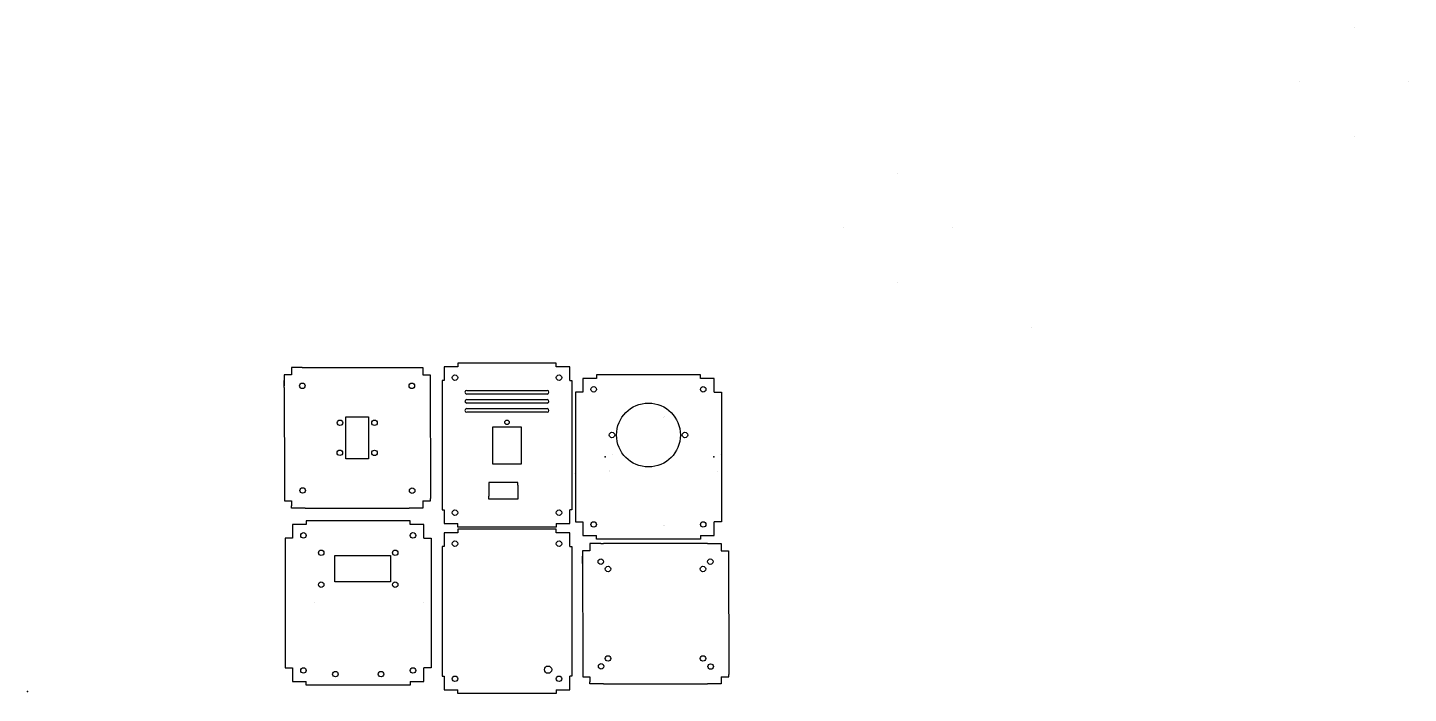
# Model space of a CAD drawing. Header units: millimetres. Extents: x 0 to 756, y -1 to 364.
import ezdxf

# ---------------------------------------------------------------- set-up
doc = ezdxf.new("R2010")
doc.units = ezdxf.units.MM
doc.header["$MEASUREMENT"] = 0
doc.layers.add('V2 Mini-Clock-Case v9_0', color=7, linetype='Continuous')

msp = doc.modelspace()

# ---------------------------------------------------------------- linework, layer by layer
at = {"layer": 'V2 Mini-Clock-Case v9_0'}
for p, q in [((726.61, 363.78), (726.61, 363.78)), ((696.86, 334.03), (696.86, 334.03)), ((756.36, 334.03), (756.36, 334.03)), ((726.61, 304.28), (726.61, 304.28)), ((476.61, 283.78), (476.61, 283.78)), ((446.86, 254.03), (446.86, 254.03)), ((506.36, 254.03), (506.36, 254.03)), ((476.61, 224.28), (476.61, 224.28)), ((549.83, 199.52), (549.83, 199.52)), ((150.46, 177.51), (144.46, 177.51)), ((144.46, 177.51), (144.46, 173.51)), ((150.46, 177.51), (151.22, 177.51)), ((151.22, 177.51), (151.96, 177.51)), ((151.96, 177.51), (208.92, 177.51)), ((151.96, 177.51), (151.96, 177.51)), ((208.92, 177.51), (208.92, 177.51)), ((208.92, 177.51), (210.46, 177.51)), ((210.46, 177.51), (216.42, 177.51)), ((216.42, 177.51), (216.44, 173.51)), ((228.09, 178), (228.09, 170.5)), ((235.59, 178), (228.09, 178)), ((289.59, 180), (235.59, 180)), ((235.59, 180), (235.59, 178)), ((289.59, 178), (289.59, 180)), ((297.09, 178), (289.59, 178)), ((297.09, 170.5), (297.09, 178)), ((140.46, 173.51), (140.46, 167.51)), ((144.46, 173.51), (140.46, 173.51)), ((140.46, 166.51), (140.46, 170.51)), ((140.46, 166.51), (140.46, 170.51)), ((140.46, 166.51), (140.65, 111.96)), ((216.44, 173.51), (220.44, 173.52)), ((220.44, 173.52), (220.46, 167.51)), ((220.46, 167.51), (220.46, 166.02)), ((227.04, 170.5), (227.04, 99.5)), ((228.09, 170.5), (227.04, 170.5)), ((297.09, 170.5), (298.14, 170.5)), ((298.14, 170.5), (298.14, 99.5)), ((311.6, 171.56), (304.1, 171.56)), ((304.1, 171.56), (304.1, 164.06)), ((368.6, 173.56), (311.6, 173.56)), ((311.6, 173.56), (311.6, 171.56)), ((368.6, 171.56), (368.6, 173.56)), ((376.1, 171.56), (368.6, 171.56)), ((376.1, 164.06), (376.1, 171.56)), ((220.46, 166.02), (220.65, 112.01)), ((240.59, 165), (284.59, 165)), ((284.59, 163), (240.59, 163)), ((240.59, 160), (284.59, 160)), ((300.15, 164.06), (300.15, 93.06)), ((304.1, 164.06), (300.15, 164.06)), ((376.1, 164.06), (380.05, 164.06)), ((380.05, 164.06), (380.05, 93.06)), ((284.59, 158), (240.59, 158)), ((240.59, 155), (284.59, 155)), ((284.59, 153), (240.59, 153)), ((174.26, 127.57), (174.37, 150.51)), ((174.37, 150.51), (186.77, 150.51)), ((186.77, 150.51), (186.76, 127.51)), ((254.84, 145), (270.34, 145)), ((254.84, 124.5), (254.84, 145)), ((270.34, 145), (270.34, 124.5)), ((348.41, 150.27), (348.41, 150.27)), ((348.72, 150.69), (348.72, 150.69)), ((320.32, 129.95), (320.32, 129.95)), ((379.82, 129.95), (379.82, 129.95)), ((186.76, 127.51), (174.26, 127.57)), ((270.34, 124.5), (254.84, 124.5)), ((268.59, 114.5), (252.59, 114.5)), ((252.59, 114.5), (252.59, 113)), ((268.59, 113), (268.59, 114.5)), ((299.83, 119.52), (299.83, 119.52)), ((318.66, 120.52), (318.66, 120.52)), ((318.97, 120.94), (318.97, 120.94)), ((378.16, 120.52), (378.16, 120.52)), ((140.46, 111.96), (140.65, 111.96)), ((140.65, 111.96), (140.65, 110.21)), ((140.65, 110.21), (140.65, 105.66)), ((220.65, 111.71), (220.64, 105.71)), ((220.65, 112.01), (220.65, 111.71)), ((252.59, 113), (252.59, 107)), ((252.59, 105.5), (252.59, 107)), ((268.59, 113), (268.59, 107)), ((268.59, 107), (268.59, 105.5)), ((140.65, 105.66), (140.65, 104.46)), ((140.65, 104.46), (144.47, 104.46)), ((144.47, 104.46), (144.47, 101.71)), ((144.47, 100.51), (144.47, 101.71)), ((151.97, 100.51), (144.47, 100.51)), ((151.97, 100.51), (208.96, 100.51)), ((216.46, 100.51), (208.96, 100.51)), ((216.46, 104.51), (216.46, 101.71)), ((216.46, 104.51), (220.63, 104.51)), ((216.46, 101.71), (216.46, 100.51)), ((220.63, 104.51), (220.64, 105.71)), ((227.04, 99.5), (228.09, 99.5)), ((228.09, 99.5), (228.09, 92)), ((268.59, 105.5), (252.59, 105.5)), ((298.14, 99.5), (297.09, 99.5)), ((297.09, 92), (297.09, 99.5)), ((145.1, 91.56), (145.1, 84.06)), ((152.6, 91.56), (145.1, 91.56)), ((152.6, 93.56), (152.6, 91.56)), ((209.6, 93.56), (152.6, 93.56)), ((209.6, 91.56), (209.6, 93.56)), ((217.1, 91.56), (209.6, 91.56)), ((217.1, 84.06), (217.1, 91.56)), ((228.09, 92), (235.59, 92)), ((235.59, 90), (235.59, 92)), ((289.59, 92), (289.59, 90)), ((289.59, 92), (297.09, 92)), ((300.15, 93.06), (304.1, 93.06)), ((304.1, 93.06), (304.1, 85.56)), ((348.41, 90.77), (348.41, 90.77)), ((348.72, 91.19), (348.72, 91.19)), ((376.1, 85.56), (376.1, 93.06)), ((380.05, 93.06), (376.1, 93.06)), ((141.15, 84.06), (141.15, 13.06)), ((145.1, 84.06), (141.15, 84.06)), ((217.1, 84.06), (221.05, 84.06)), ((221.05, 84.06), (221.05, 13.06)), ((235.59, 87), (228.09, 87)), ((228.09, 87), (228.09, 79.5)), ((289.59, 90), (235.59, 90)), ((235.59, 89), (235.59, 87)), ((289.59, 89), (235.59, 89)), ((289.59, 87), (289.59, 89)), ((297.09, 87), (289.59, 87)), ((297.09, 79.5), (297.09, 87)), ((304.1, 85.56), (311.6, 85.56)), ((311.6, 83.56), (311.6, 85.56)), ((368.6, 83.56), (311.6, 83.56)), ((368.6, 85.56), (376.1, 85.56)), ((368.6, 85.56), (368.6, 83.56)), ((227.04, 79.5), (227.04, 8.5)), ((228.09, 79.5), (227.04, 79.5)), ((297.09, 79.5), (298.14, 79.5)), ((298.14, 79.5), (298.14, 8.5)), ((307.95, 77.16), (303.95, 77.16)), ((303.95, 77.16), (303.95, 71.16)), ((313.95, 81.16), (307.95, 81.16)), ((307.95, 81.16), (307.95, 77.16)), ((313.95, 81.16), (314.71, 81.16)), ((314.71, 81.16), (315.45, 81.16)), ((315.45, 81.16), (315.45, 81.16)), ((372.42, 81.16), (315.45, 81.16)), ((372.42, 81.16), (372.42, 81.16)), ((372.42, 81.16), (373.95, 81.16)), ((373.95, 81.16), (379.92, 81.16)), ((379.92, 81.16), (379.93, 77.16)), ((379.93, 77.16), (383.93, 77.17)), ((383.93, 77.17), (383.95, 71.16)), ((168.35, 60.06), (168.35, 74.56)), ((168.35, 74.56), (198.85, 74.56)), ((198.85, 74.56), (198.85, 60.06)), ((303.95, 70.16), (303.95, 74.16)), ((303.95, 70.16), (303.95, 74.16)), ((303.95, 71.16), (304.14, 15.61)), ((383.95, 71.16), (383.96, 69.67)), ((383.96, 69.67), (384.14, 15.36)), ((198.85, 60.06), (168.35, 60.06)), ((157.35, 48.56), (157.35, 48.56)), ((216.85, 48.56), (216.85, 48.56)), ((303.95, 15.61), (304.14, 15.61)), ((304.14, 15.61), (304.15, 13.86)), ((384.14, 15.36), (384.13, 9.36)), ((384.14, 15.66), (384.14, 15.36)), ((141.15, 13.06), (145.1, 13.06)), ((145.1, 13.06), (145.1, 5.56)), ((217.1, 5.56), (217.1, 13.06)), ((221.05, 13.06), (217.1, 13.06)), ((227.04, 8.5), (228.09, 8.5)), ((228.09, 8.5), (228.09, 1)), ((297.09, 1), (297.09, 8.5)), ((298.14, 8.5), (297.09, 8.5)), ((304.15, 13.86), (304.15, 9.31)), ((304.15, 9.31), (304.15, 8.11)), ((304.15, 8.11), (307.96, 8.11)), ((307.96, 8.11), (307.96, 5.36)), ((379.96, 8.16), (384.12, 8.16)), ((379.96, 8.16), (379.96, 5.36)), ((384.12, 8.16), (384.13, 9.36)), ((145.1, 5.56), (152.6, 5.56)), ((152.6, 3.56), (152.6, 5.56)), ((209.6, 3.56), (152.6, 3.56)), ((209.6, 5.56), (209.6, 3.56)), ((209.6, 5.56), (217.1, 5.56)), ((228.09, 1), (235.59, 1)), ((235.59, -1), (235.59, 1)), ((289.59, 1), (297.09, 1)), ((289.59, 1), (289.59, -1)), ((307.96, 4.16), (307.96, 5.36)), ((315.46, 4.16), (307.96, 4.16)), ((315.46, 4.16), (372.46, 4.16)), ((379.96, 4.16), (372.46, 4.16)), ((379.96, 5.36), (379.96, 4.16)), ((289.59, -1), (235.59, -1))]:
    msp.add_line(p, q, dxfattribs=at)
for centre, radius in [((150.46, 167.51), 1.5), ((210.46, 167.51), 1.5), ((234.09, 172), 1.5), ((291.09, 172), 1.5), ((310.1, 165.56), 1.5), ((370.1, 165.56), 1.5), ((340.1, 140.56), 17.5), ((171.1, 147.27), 1.5), ((190.02, 147.26), 1.5), ((262.59, 147.5), 1.25), ((320.1, 140.56), 1.5), ((360.1, 140.56), 1.5), ((171.02, 130.84), 1.5), ((190.01, 130.76), 1.5), ((150.65, 110.18), 1.5), ((210.65, 110.07), 1.5), ((234.09, 98), 1.5), ((291.09, 98), 1.5), ((310.1, 91.56), 1.5), ((370.1, 91.56), 1.5), ((151.1, 85.56), 1.5), ((211.1, 85.56), 1.5), ((160.85, 76.06), 1.5), ((201.35, 76.06), 1.5), ((234.09, 81), 1.5), ((291.09, 81), 1.5), ((313.95, 71.16), 1.5), ((317.95, 67.16), 1.5), ((369.95, 67.16), 1.5), ((373.95, 71.16), 1.5), ((160.85, 58.56), 1.5), ((201.35, 58.56), 1.5), ((314.15, 13.84), 1.5), ((317.95, 18.16), 1.5), ((369.95, 18.16), 1.5), ((374.14, 13.72), 1.5), ((151.1, 11.56), 1.5), ((168.6, 9.56), 1.5), ((193.6, 9.56), 1.5), ((211.1, 11.56), 1.5), ((234.09, 7), 1.5), ((285.09, 12), 2), ((291.09, 7), 1.5)]:
    msp.add_circle(centre, radius, dxfattribs=at)
for centre, start, end in [((240.59, 164), 90, 180), ((240.59, 164), 180, 270), ((240.59, 159), 90, 180), ((240.59, 159), 180, 270), ((284.59, 164), 360, 90), ((284.59, 164), 270, 0), ((284.59, 159), 360, 90), ((284.59, 159), 270, 0), ((240.59, 154), 90, 180), ((240.59, 154), 180, 270), ((284.59, 154), 0, 90), ((284.59, 154), 270, 0)]:
    msp.add_arc(centre, 1, start, end, dxfattribs=at)
for p in [(316.35, 128.56), (375.85, 128.56), (0, 0)]:
    msp.add_point(p, dxfattribs=at)

doc.saveas('drawing.dxf')
